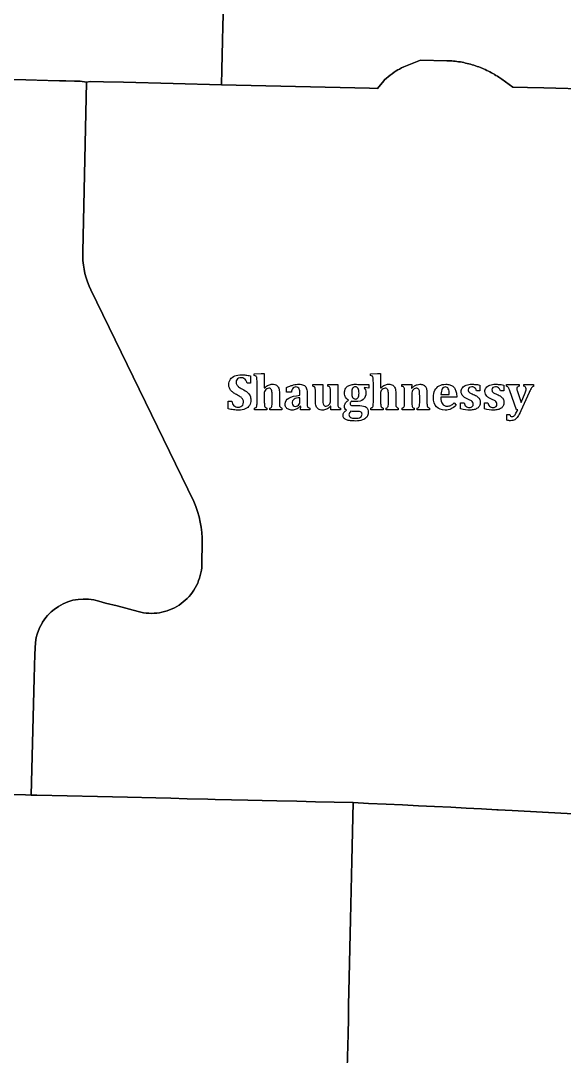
# Model space of a CAD drawing. Extents: x 0 to 800, y 146 to 730.
# Drawn here: x 362.1 to 442.8, y 302.6 to 456.5 of the extents above; entities that cross this region are included whole.
import ezdxf

# ---------------------------------------------------------------- set-up
doc = ezdxf.new("R2010")
doc.units = 0
doc.layers.get('0').update_dxf_attribs({"linetype": 'CONTINUOUS'})

msp = doc.modelspace()

# ---------------------------------------------------------------- linework, layer by layer
at = {"color": 1}
for points in [[(392.278125, 462.15), (392.11875, 455.7), (392.065625, 453.546875), (392.0125, 451.396875), (391.959375, 449.25), (391.91875, 447.009375), (384.69375, 447.1875), (377.359375, 447.365625), (374.371875, 447.4375), (372.371875, 447.484375), (371.859375, 447.378125), (370.9, 447.521875), (370.0375, 447.540625), (368.75625, 447.571875), (367.64375, 447.578125), (362.81875, 447.71875), (355.59375, 447.896875)], [(446.984375, 446.340625), (439.8, 446.51875), (437.365625, 446.578125), (435.171875, 446.634375), (433.528125, 447.821875), (433.103125, 448.115625), (432.884375, 448.25625), (432.66875, 448.39375), (432.446875, 448.525), (432.4, 448.553125), (432.221875, 448.65625), (431.996875, 448.78125), (431.76875, 448.903125), (431.540625, 449.021875), (431.309375, 449.134375), (431.075, 449.24375), (430.8375, 449.35), (430.3625, 449.55), (430.121875, 449.640625), (429.878125, 449.73125), (429.634375, 449.815625), (429.390625, 449.89375), (429.14375, 449.971875), (428.89375, 450.04375), (428.646875, 450.109375), (428.396875, 450.171875), (428.14375, 450.23125), (427.890625, 450.284375), (427.6375, 450.334375), (427.384375, 450.38125), (427.13125, 450.421875), (426.875, 450.45625), (426.61875, 450.4875), (426.3625, 450.515625), (426.10625, 450.540625), (425.846875, 450.55625), (425.590625, 450.571875), (425.365625, 450.578125), (421.48125, 450.675), (419.471875, 449.875), (419.21875, 449.76875), (418.96875, 449.659375), (418.640625, 449.5), (418.31875, 449.328125), (418.078125, 449.19375), (417.84375, 449.05), (417.5375, 448.853125), (417.240625, 448.64375), (416.946875, 448.425), (416.6625, 448.19375), (416.3875, 447.95625), (416.11875, 447.70625), (415.990625, 447.578125), (415.075, 446.446875), (413.865625, 446.478125), (411.7, 446.528125), (391.91875, 447.009375), (391.959375, 449.25), (392.0125, 451.396875), (392.065625, 453.546875), (392.11875, 455.7), (392.278125, 462.15)], [(363.609375, 341.44375), (364.075, 358.815625), (364.16875, 362.4125), (364.259375, 364.125), (364.375, 364.85), (364.5125, 365.3875), (364.875, 366.325), (365.2375, 367.0125), (365.296875, 367.140625), (365.7875, 367.821875), (366.05625, 368.146875), (366.446875, 368.534375), (366.609375, 368.6875), (367.0375, 369.05), (367.671875, 369.49375), (368.35625, 369.865625), (369.075, 370.165625), (369.81875, 370.390625), (370.584375, 370.53125), (371.3625, 370.584375), (372.140625, 370.5625), (372.528125, 370.5125), (372.9125, 370.459375), (373.665625, 370.26875), (374.6625, 369.975), (376.3875, 369.571875), (379.534375, 368.7125), (379.915625, 368.61875), (380.303125, 368.54375), (380.696875, 368.49375), (381.090625, 368.465625), (381.484375, 368.45625), (381.878125, 368.465625), (382.271875, 368.5), (382.6625, 368.55), (383.053125, 368.61875), (383.434375, 368.7125), (383.8125, 368.83125), (384.184375, 368.959375), (384.55, 369.115625), (384.903125, 369.284375), (385.25, 369.475), (385.5875, 369.68125), (385.909375, 369.909375), (386.221875, 370.146875), (386.521875, 370.409375), (386.80625, 370.678125), (387.078125, 370.96875), (387.334375, 371.26875), (387.571875, 371.584375), (387.79375, 371.9125), (387.996875, 372.25), (388.184375, 372.6), (388.35625, 372.953125), (388.503125, 373.321875), (388.63125, 373.696875), (388.740625, 374.075), (388.834375, 374.459375), (388.903125, 374.85), (388.953125, 375.24375), (388.984375, 375.634375), (388.9875, 376.03125), (389.040625, 378.859375), (389.034375, 379.65625), (388.984375, 380.45), (388.8875, 381.240625), (388.746875, 382.025), (388.56875, 382.8), (388.34375, 383.565625), (388.078125, 384.3125), (387.771875, 385.053125), (372.48125, 416.503125), (372.2125, 417.090625), (371.978125, 417.7), (371.778125, 418.315625), (371.6125, 418.940625), (371.478125, 419.578125), (371.384375, 420.215625), (371.31875, 420.8625), (371.29375, 421.509375), (371.303125, 422.159375), (371.859375, 447.378125), (372.371875, 447.484375), (374.371875, 447.4375), (377.359375, 447.365625), (384.69375, 447.1875), (391.91875, 447.009375), (411.7, 446.528125), (413.865625, 446.478125), (415.075, 446.446875), (415.990625, 447.578125), (416.11875, 447.70625), (416.3875, 447.95625), (416.6625, 448.19375), (416.946875, 448.425), (417.240625, 448.64375), (417.5375, 448.853125), (417.84375, 449.05), (418.078125, 449.19375), (418.31875, 449.328125), (418.640625, 449.5), (418.96875, 449.659375), (419.21875, 449.76875), (419.471875, 449.875), (421.48125, 450.675), (425.365625, 450.578125), (425.590625, 450.571875), (425.846875, 450.55625), (426.10625, 450.540625), (426.3625, 450.515625), (426.61875, 450.4875), (426.875, 450.45625), (427.13125, 450.421875), (427.384375, 450.38125), (427.6375, 450.334375), (427.890625, 450.284375), (428.14375, 450.23125), (428.396875, 450.171875), (428.646875, 450.109375), (428.89375, 450.04375), (429.14375, 449.971875), (429.390625, 449.89375), (429.634375, 449.815625), (429.878125, 449.73125), (430.121875, 449.640625), (430.3625, 449.55), (430.8375, 449.35), (431.075, 449.24375), (431.309375, 449.134375), (431.540625, 449.021875), (431.76875, 448.903125), (431.996875, 448.78125), (432.221875, 448.65625), (432.4, 448.553125), (432.446875, 448.525), (432.66875, 448.39375), (432.884375, 448.25625), (433.103125, 448.115625), (433.528125, 447.821875), (435.171875, 446.634375), (437.365625, 446.578125), (439.8, 446.51875), (446.984375, 446.340625)], [(355.59375, 447.896875), (362.81875, 447.71875), (367.834375, 447.59375), (368.75625, 447.571875), (370.0375, 447.540625), (370.9, 447.521875), (371.859375, 447.378125), (371.303125, 422.159375), (371.29375, 421.509375), (371.31875, 420.8625), (371.384375, 420.215625), (371.478125, 419.578125), (371.6125, 418.940625), (371.778125, 418.315625), (371.978125, 417.7), (372.2125, 417.090625), (372.48125, 416.503125), (387.771875, 385.053125), (388.078125, 384.3125), (388.34375, 383.565625), (388.56875, 382.8), (388.746875, 382.025), (388.8875, 381.240625), (388.984375, 380.45), (389.034375, 379.65625), (389.040625, 378.859375), (388.9875, 376.03125), (388.984375, 375.634375), (388.953125, 375.24375), (388.903125, 374.85), (388.834375, 374.459375), (388.740625, 374.075), (388.63125, 373.696875), (388.503125, 373.321875), (388.35625, 372.953125), (388.184375, 372.6), (387.996875, 372.25), (387.79375, 371.9125), (387.571875, 371.584375), (387.334375, 371.26875), (387.078125, 370.96875), (386.80625, 370.678125), (386.521875, 370.409375), (386.221875, 370.146875), (385.909375, 369.909375), (385.5875, 369.68125), (385.25, 369.475), (384.903125, 369.284375), (384.55, 369.115625), (384.184375, 368.959375), (383.8125, 368.83125), (383.434375, 368.7125), (383.053125, 368.61875), (382.6625, 368.55), (382.271875, 368.5), (381.878125, 368.465625), (381.484375, 368.45625), (381.090625, 368.465625), (380.696875, 368.49375), (380.303125, 368.54375), (379.915625, 368.61875), (379.534375, 368.7125), (376.3875, 369.571875), (374.6625, 369.975), (373.665625, 370.26875), (372.9125, 370.459375), (372.528125, 370.5125), (372.140625, 370.5625), (371.3625, 370.584375), (370.584375, 370.53125), (369.81875, 370.390625), (369.075, 370.165625), (368.35625, 369.865625), (367.671875, 369.49375), (367.0375, 369.05), (366.609375, 368.6875), (366.446875, 368.534375), (366.05625, 368.146875), (365.7875, 367.821875), (365.296875, 367.140625), (365.2375, 367.0125), (364.875, 366.325), (364.5125, 365.3875), (364.375, 364.85), (364.259375, 364.125), (364.16875, 362.4125), (364.075, 358.815625), (363.609375, 341.44375), (362.759375, 341.48125), (360.615625, 341.53125)], [(360.615625, 341.53125), (362.759375, 341.48125), (363.609375, 341.44375), (364.440625, 341.440625), (373.46875, 341.23125), (377.928125, 341.125), (382.140625, 341.028125), (384.3875, 340.971875), (386.790625, 340.915625), (389.846875, 340.84375), (390.9625, 340.815625), (395.8125, 340.703125), (397.959375, 340.653125), (400.109375, 340.603125), (403.090625, 340.53125), (405.85, 340.465625), (408.6375, 340.4), (411.46875, 340.33125), (411.26875, 331.665625), (411.075, 322.978125), (410.978125, 318.721875), (410.875, 314.29375), (410.7875, 310.25), (410.740625, 308.23125), (410.690625, 305.94375), (410.3375, 292.465625)], [(444.15625, 338.690625), (439.56875, 338.93125), (435.096875, 339.165625), (432.990625, 339.275), (432.803125, 339.284375), (430.5125, 339.40625), (428.25, 339.525), (425.98125, 339.64375), (423.553125, 339.759375), (421.15625, 339.871875), (418.76875, 339.984375), (416.34375, 340.1), (413.759375, 340.221875), (411.46875, 340.33125), (408.6375, 340.4), (405.85, 340.465625), (403.090625, 340.53125), (400.109375, 340.603125), (397.959375, 340.653125), (395.8125, 340.703125), (390.9625, 340.815625), (389.846875, 340.84375), (386.790625, 340.915625), (384.3875, 340.971875), (382.140625, 341.028125), (377.928125, 341.125), (373.46875, 341.23125), (364.440625, 341.440625), (363.609375, 341.44375)], [(410.3375, 292.465625), (410.690625, 305.94375), (410.740625, 308.23125), (410.7875, 310.25), (410.875, 314.29375), (410.978125, 318.721875), (411.075, 322.978125), (411.26875, 331.665625), (411.46875, 340.33125), (413.759375, 340.221875), (416.34375, 340.1), (418.76875, 339.984375), (421.15625, 339.871875), (423.553125, 339.759375), (425.98125, 339.64375), (428.25, 339.525), (430.5125, 339.40625), (432.803125, 339.284375), (432.990625, 339.275), (435.096875, 339.165625), (439.56875, 338.93125), (444.15625, 338.690625)]]:
    msp.add_lwpolyline(points, dxfattribs=at)
at = {"color": 7}
for points in [[(396.208232, 403.733576), (396.208232, 402.646072), (395.69448, 402.646072)], [(396.751616, 403.786096), (396.751616, 404.0336), (397.79036, 404.08608), (398.259112, 404.08608), (398.259112, 401.944832), (398.27448, 401.941088)], [(414.031616, 403.786096), (414.031616, 404.0336), (415.07036, 404.08608), (415.539112, 404.08608), (415.539112, 401.944832), (415.55448, 401.941088)], [(397.175352, 399.799824), (397.175352, 402.724824)], [(402.283272, 401.341064), (401.57452, 401.341064), (401.57452, 402.023568)], [(405.47444, 402.188544), (405.47448, 402.436088)], [(405.47448, 402.436088), (406.933232, 402.436088), (406.933232, 400.35484)], [(407.716936, 402.188568), (407.716936, 402.436064), (409.179432, 402.436064), (409.179432, 399.811064)], [(412.419392, 402.436152), (413.773144, 402.436152), (413.773232, 401.933592)], [(413.773232, 401.933592), (413.131984, 402.004872), (413.116944, 401.963592)], [(414.455352, 399.799824), (414.455352, 402.724824)], [(418.678288, 402.181056), (418.678288, 402.436056), (419.705792, 402.466056), (420.178288, 402.466056), (420.122048, 401.926056), (420.167008, 401.914776)], [(430.295792, 402.376104), (430.295792, 401.502352), (429.800792, 401.502352)], [(433.820792, 402.376104), (433.820792, 401.502352), (433.325792, 401.502352)], [(434.240736, 402.188608), (434.240736, 402.436104), (436.111984, 402.436104), (436.111984, 402.188608)], [(436.809504, 402.188608), (436.809504, 402.436104), (438.268256, 402.436104), (438.268256, 402.184856)], [(398.259456, 401.254816), (398.259456, 399.799816)], [(399.418232, 399.796072), (399.418232, 400.774824)], [(400.501984, 401.168592), (400.501984, 399.79984)], [(403.535744, 400.85356), (403.535744, 401.209808)], [(403.53948, 399.863592), (403.53948, 400.486088)], [(404.61952, 401.2398), (404.61952, 399.777296)], [(405.849456, 399.979832), (405.849456, 401.352328)], [(408.09196, 399.904816), (408.09196, 401.352312)], [(411.241984, 401.232336), (411.241984, 401.232336)], [(415.539456, 401.254816), (415.539456, 399.799816)], [(416.698232, 399.796072), (416.698232, 400.774824)], [(417.781984, 401.168592), (417.781984, 399.79984)], [(419.094488, 399.796056), (419.094488, 401.337304)], [(420.178232, 401.24356), (420.178232, 399.799808)], [(421.34076, 399.796088), (421.34076, 400.797336)], [(422.424536, 401.172256), (422.424536, 399.79976)], [(426.8532, 400.564872), (424.475696, 400.564872)], [(424.49448, 400.96984), (425.743232, 400.96984)], [(435.928232, 398.716104), (435.71448, 398.716104), (434.735736, 401.532352)], [(435.868232, 401.416104), (436.408232, 399.777352), (437.00448, 401.213608)], [(437.604504, 401.269856), (436.381984, 398.547336)], [(392.90448, 398.824856), (392.90448, 399.979856), (393.418232, 399.97984)], [(398.634424, 398.963608), (398.634424, 398.716104), (396.796928, 398.716104), (396.796928, 398.963608)], [(400.880704, 398.963576), (400.880704, 398.716072), (399.06196, 398.716072), (399.06196, 398.963576)], [(403.663232, 399.207336), (403.606992, 399.226056)], [(405.024488, 398.963576), (405.024488, 398.716072), (403.629488, 398.716072), (403.663232, 399.207336)], [(409.591912, 398.967312), (409.591912, 398.716064), (408.571912, 398.682304), (408.11816, 398.682304), (408.15192, 399.222304), (408.10696, 399.233584)], [(411.530688, 399.319888), (412.460688, 399.319888)], [(415.914424, 398.963608), (415.914424, 398.716104), (414.076928, 398.716104), (414.076928, 398.963608)], [(418.160704, 398.963576), (418.160704, 398.716072), (416.34196, 398.716072), (416.34196, 398.963576)], [(420.538208, 398.96356), (420.538208, 398.716056), (418.72696, 398.716056), (418.72696, 398.96356)], [(422.803232, 398.716088), (420.984488, 398.716088), (420.984488, 398.963592)], [(422.803256, 398.963496), (422.803232, 398.716088)], [(426.451952, 399.728624), (426.755728, 399.398592)], [(427.423264, 398.832384), (427.423264, 399.72864), (427.925736, 399.728592)], [(430.948264, 398.832384), (430.948264, 399.72864), (431.450736, 399.728592)], [(411.10704, 398.476048), (411.106984, 398.476088)], [(412.179536, 398.461088), (411.534536, 398.461088)], [(434.311984, 397.148616), (434.311984, 398.00736), (434.731984, 398.00736)]]:
    msp.add_lwpolyline(points, dxfattribs=at)
for points in [[(392.983232, 402.4548), (392.983232, 402.762296), (393.059472, 403.023544), (393.211984, 403.238552)], [(393.211984, 403.238552), (393.36448, 403.453544), (393.585104, 403.616672), (393.873856, 403.727928)], [(393.873856, 403.727928), (394.162608, 403.839168), (394.496976, 403.894792), (394.876984, 403.8948)], [(394.171984, 403.157992), (394.106944, 403.059232), (394.07448, 402.939856), (394.07448, 402.799864)], [(394.438232, 403.381112), (394.325728, 403.331112), (394.236976, 403.256736), (394.171984, 403.157992)], [(394.820728, 403.456072), (394.678232, 403.456072), (394.550728, 403.431112), (394.438232, 403.381112)], [(395.236984, 403.373576), (395.126976, 403.428536), (394.988232, 403.456072), (394.820728, 403.456072)], [(394.876984, 403.8948), (395.09948, 403.894792), (395.311976, 403.88288), (395.51448, 403.8592)], [(395.512608, 403.116696), (395.438848, 403.232944), (395.346976, 403.318568), (395.236984, 403.373576)], [(395.51448, 403.8592), (395.716976, 403.83544), (395.948232, 403.7936), (396.208232, 403.733576)], [(396.98036, 403.718576), (396.93284, 403.743536), (396.856616, 403.766096), (396.751616, 403.786096)], [(397.089112, 403.6192), (397.064152, 403.66048), (397.027832, 403.6936), (396.98036, 403.718576)], [(397.145352, 403.4542), (397.132872, 403.52292), (397.114072, 403.577944), (397.089112, 403.6192)], [(397.169752, 403.1992), (397.165752, 403.30044), (397.157912, 403.38544), (397.145352, 403.4542)], [(397.175352, 402.724824), (397.175352, 402.939816), (397.173752, 403.097944), (397.169752, 403.1992)], [(414.26036, 403.718576), (414.21284, 403.743536), (414.136616, 403.766096), (414.031616, 403.786096)], [(414.369112, 403.6192), (414.344152, 403.66048), (414.307832, 403.6936), (414.26036, 403.718576)], [(414.425352, 403.4542), (414.412872, 403.52292), (414.394072, 403.577944), (414.369112, 403.6192)], [(414.449752, 403.1992), (414.445752, 403.30044), (414.437912, 403.38544), (414.425352, 403.4542)], [(414.455352, 402.724824), (414.455352, 402.939816), (414.453752, 403.097944), (414.449752, 403.1992)], [(393.075104, 401.948552), (393.013824, 402.098544), (392.983232, 402.267296), (392.983232, 402.4548)], [(393.333856, 401.534176), (393.222608, 401.660424), (393.136352, 401.798544), (393.075104, 401.948552)], [(394.07448, 402.799864), (394.07448, 402.654856), (394.10264, 402.529232), (394.158856, 402.422992)], [(394.158856, 402.422992), (394.215096, 402.316736), (394.30948, 402.212984), (394.441984, 402.111736)], [(394.441984, 402.111736), (394.57448, 402.010488), (394.766976, 401.894856), (395.01948, 401.764864)], [(395.01948, 401.764864), (395.326976, 401.604864), (395.568856, 401.447984), (395.745104, 401.29424)], [(395.69448, 402.646072), (395.64696, 402.843568), (395.586352, 403.00044), (395.512608, 403.116696)], [(398.27448, 401.941088), (398.501976, 402.143584), (398.705104, 402.286712), (398.883856, 402.370464)], [(398.621336, 401.819192), (398.517584, 401.760472), (398.431328, 401.68044), (398.362584, 401.579192)], [(398.919456, 401.907312), (398.824456, 401.907312), (398.72508, 401.877952), (398.621336, 401.819192)], [(398.883856, 402.370464), (399.062608, 402.454208), (399.245728, 402.496088), (399.433232, 402.496088)], [(399.161336, 401.851072), (399.100056, 401.888592), (399.019456, 401.907312), (398.919456, 401.907312)], [(399.311336, 401.680448), (399.272536, 401.756688), (399.222584, 401.813568), (399.161336, 401.851072)], [(399.393832, 401.357944), (399.377592, 401.496696), (399.350072, 401.604192), (399.311336, 401.680448)], [(399.433232, 402.496088), (399.708232, 402.496088), (399.920728, 402.445448), (400.070728, 402.344216)], [(400.070728, 402.344216), (400.220728, 402.24296), (400.330104, 402.097336), (400.398856, 401.907336)], [(400.398856, 401.907336), (400.467576, 401.717336), (400.501976, 401.471088), (400.501984, 401.168592)], [(401.57452, 402.023568), (401.80452, 402.126064), (401.995768, 402.204808), (402.148272, 402.259816)], [(402.148272, 402.259816), (402.300768, 402.314776), (402.451392, 402.36044), (402.600144, 402.396688)], [(402.433272, 401.804192), (402.365752, 401.692936), (402.315768, 401.53856), (402.283272, 401.341064)], [(402.660144, 402.031064), (402.576392, 401.991064), (402.500768, 401.91544), (402.433272, 401.804192)], [(402.600144, 402.396688), (402.748896, 402.432928), (402.882024, 402.458528), (402.99952, 402.473568)], [(402.958272, 402.091064), (402.843272, 402.091064), (402.743896, 402.071064), (402.660144, 402.031064)], [(403.25452, 402.014184), (403.172024, 402.065464), (403.073272, 402.091064), (402.958272, 402.091064)], [(402.99952, 402.473568), (403.117024, 402.488528), (403.23452, 402.496048), (403.352024, 402.496048)], [(403.457024, 401.747928), (403.404544, 401.874176), (403.337024, 401.962928), (403.25452, 402.014184)], [(403.352024, 402.496048), (403.65452, 402.496048), (403.896392, 402.456048), (404.077648, 402.376048)], [(403.535744, 401.209808), (403.535736, 401.442304), (403.509504, 401.62168), (403.457024, 401.747928)], [(404.077648, 402.376048), (404.258896, 402.296048), (404.39452, 402.166048), (404.48452, 401.986048)], [(404.48452, 401.986048), (404.57452, 401.806048), (404.61952, 401.557296), (404.61952, 401.2398)], [(405.64132, 402.128544), (405.60004, 402.151024), (405.54444, 402.171024), (405.47444, 402.188544)], [(405.738816, 402.053584), (405.715056, 402.081104), (405.682576, 402.106064), (405.64132, 402.128544)], [(405.795056, 401.961704), (405.781296, 401.995464), (405.762576, 402.026104), (405.738816, 402.053584)], [(405.826976, 401.849208), (405.819776, 401.890488), (405.808816, 401.927928), (405.795056, 401.961704)], [(405.843856, 401.674832), (405.839856, 401.749792), (405.834496, 401.807952), (405.826976, 401.849208)], [(405.849456, 401.352328), (405.849456, 401.492328), (405.847856, 401.599832), (405.843856, 401.674832)], [(407.938184, 402.092944), (407.893144, 402.126704), (407.819432, 402.158544), (407.716936, 402.188568)], [(408.03756, 401.967312), (408.01628, 402.017312), (407.98316, 402.059184), (407.938184, 402.092944)], [(408.08068, 401.759192), (408.07348, 401.847936), (408.05884, 401.917312), (408.03756, 401.967312)], [(408.09196, 401.352312), (408.091952, 401.534816), (408.08796, 401.67044), (408.08068, 401.759192)], [(410.165648, 401.1874), (410.16564, 401.419904), (410.207488, 401.619272), (410.291272, 401.785528)], [(410.291272, 401.785528), (410.375016, 401.951776), (410.490016, 402.0874), (410.636272, 402.1924)], [(410.636272, 402.1924), (410.78252, 402.2974), (410.955016, 402.374272), (411.153768, 402.423032)], [(411.153768, 402.423032), (411.35252, 402.471752), (411.566896, 402.496152), (411.796896, 402.496152)], [(411.375104, 401.894216), (411.286352, 401.750464), (411.241984, 401.52984), (411.241984, 401.232336)], [(411.785736, 402.10984), (411.600728, 402.109832), (411.463856, 402.038), (411.375104, 401.894216)], [(412.192608, 401.86796), (412.103856, 402.029208), (411.968232, 402.109832), (411.785736, 402.10984)], [(411.796896, 402.496152), (411.924392, 402.496152), (412.036896, 402.489752), (412.134392, 402.477432)], [(412.134392, 402.477432), (412.231888, 402.464952), (412.326888, 402.451192), (412.419392, 402.436152)], [(412.325736, 401.16484), (412.325728, 401.472336), (412.281336, 401.706712), (412.192608, 401.86796)], [(413.116944, 401.963592), (413.186944, 401.893592), (413.245064, 401.79796), (413.29132, 401.676712)], [(413.29132, 401.676712), (413.33756, 401.555464), (413.36068, 401.40984), (413.36068, 401.23984)], [(415.55448, 401.941088), (415.781976, 402.143584), (415.985104, 402.286712), (416.163856, 402.370464)], [(415.901336, 401.819192), (415.797584, 401.760472), (415.711328, 401.68044), (415.642584, 401.579192)], [(416.199456, 401.907312), (416.104456, 401.907312), (416.00508, 401.877952), (415.901336, 401.819192)], [(416.163856, 402.370464), (416.342608, 402.454208), (416.525728, 402.496088), (416.713232, 402.496088)], [(416.441336, 401.851072), (416.380056, 401.888592), (416.299456, 401.907312), (416.199456, 401.907312)], [(416.591336, 401.680448), (416.552536, 401.756688), (416.502576, 401.813568), (416.441336, 401.851072)], [(416.673832, 401.357944), (416.657592, 401.496696), (416.630072, 401.604192), (416.591336, 401.680448)], [(416.713232, 402.496088), (416.988232, 402.496088), (417.200728, 402.445448), (417.350728, 402.344216)], [(417.350728, 402.344216), (417.500728, 402.24296), (417.610104, 402.097336), (417.678856, 401.907336)], [(417.678856, 401.907336), (417.747576, 401.717336), (417.781976, 401.471088), (417.781984, 401.168592)], [(418.931416, 402.092936), (418.882696, 402.126696), (418.798288, 402.156056), (418.678288, 402.181056)], [(419.040168, 401.96168), (419.016408, 402.01544), (418.980168, 402.059176), (418.931416, 402.092936)], [(419.085128, 401.747928), (419.078728, 401.83668), (419.063848, 401.907928), (419.040168, 401.96168)], [(419.094488, 401.337304), (419.094488, 401.522304), (419.091288, 401.659176), (419.085128, 401.747928)], [(420.167008, 401.914776), (420.322008, 402.052272), (420.458256, 402.1604), (420.57576, 402.239152)], [(420.541984, 401.819184), (420.43948, 401.760464), (420.353232, 401.679176), (420.283232, 401.575432)], [(420.838232, 401.907304), (420.743232, 401.907304), (420.64448, 401.877944), (420.541984, 401.819184)], [(420.57576, 402.239152), (420.693256, 402.317872), (420.816384, 402.3804), (420.945136, 402.426648)], [(421.010736, 401.884824), (420.965696, 401.899784), (420.908232, 401.907304), (420.838232, 401.907304)], [(420.945136, 402.426648), (421.07388, 402.472888), (421.209504, 402.496008), (421.352008, 402.496008)], [(421.130736, 401.815464), (421.095696, 401.846744), (421.055696, 401.869864), (421.010736, 401.884824)], [(421.22636, 401.695464), (421.19764, 401.744184), (421.16572, 401.784208), (421.130736, 401.815464)], [(421.29388, 401.513592), (421.27764, 401.586072), (421.25516, 401.646712), (421.22636, 401.695464)], [(421.352008, 402.496008), (421.557008, 402.496008), (421.727008, 402.466648), (421.862008, 402.407888)], [(421.862008, 402.407888), (421.997008, 402.349168), (422.106376, 402.263504), (422.190136, 402.151008)], [(422.190136, 402.151008), (422.27388, 402.038504), (422.33388, 401.901008), (422.370136, 401.738512)], [(422.370136, 401.738512), (422.406376, 401.576008), (422.424536, 401.387256), (422.424536, 401.172256)], [(423.607608, 401.601712), (423.758856, 401.895464), (423.973232, 402.11796), (424.250728, 402.269216)], [(424.250728, 402.269216), (424.528232, 402.420464), (424.850728, 402.496088), (425.218232, 402.496088)], [(424.698856, 401.813592), (424.585104, 401.618584), (424.516984, 401.337336), (424.49448, 400.96984)], [(425.158232, 402.106088), (424.965728, 402.106088), (424.812608, 402.008584), (424.698856, 401.813592)], [(425.593232, 401.82484), (425.503232, 402.012336), (425.358232, 402.106088), (425.158232, 402.106088)], [(425.218232, 402.496088), (425.445728, 402.496088), (425.645104, 402.469848), (425.81636, 402.417368)], [(425.743232, 400.96984), (425.733232, 401.352336), (425.683232, 401.637336), (425.593232, 401.82484)], [(425.81636, 402.417368), (425.9876, 402.364888), (426.13448, 402.291744), (426.256984, 402.198)], [(426.256984, 402.198), (426.37948, 402.10424), (426.480728, 401.99112), (426.560728, 401.858624)], [(426.560728, 401.858624), (426.655728, 401.70112), (426.726976, 401.52112), (426.77448, 401.318624)], [(427.50204, 401.401088), (427.50204, 401.626088), (427.567, 401.821088), (427.69704, 401.986088)], [(427.69704, 401.986088), (427.82704, 402.151088), (428.012664, 402.277336), (428.253912, 402.36484)], [(428.253912, 402.36484), (428.49516, 402.452336), (428.770784, 402.496088), (429.080792, 402.496088)], [(428.694536, 401.993624), (428.59704, 401.918584), (428.548288, 401.813616), (428.548288, 401.678624)], [(428.548288, 401.678624), (428.548288, 401.583616), (428.565808, 401.502368), (428.600768, 401.434872)], [(429.088288, 402.10612), (428.923288, 402.10612), (428.79204, 402.0686), (428.694536, 401.993624)], [(429.080792, 402.496088), (429.263288, 402.496088), (429.44204, 402.488888), (429.61704, 402.473608)], [(429.384536, 402.05548), (429.30204, 402.08924), (429.203288, 402.10612), (429.088288, 402.10612)], [(429.611416, 401.873608), (429.542696, 401.961104), (429.46704, 402.021728), (429.384536, 402.05548)], [(429.800792, 401.502352), (429.743272, 401.662352), (429.68016, 401.786104), (429.611416, 401.873608)], [(429.61704, 402.473608), (429.79204, 402.458568), (430.018288, 402.426088), (430.295792, 402.376104)], [(431.02704, 401.401088), (431.02704, 401.626088), (431.092, 401.821088), (431.22204, 401.986088)], [(431.22204, 401.986088), (431.35204, 402.151088), (431.537664, 402.277336), (431.778912, 402.36484)], [(431.778912, 402.36484), (432.02016, 402.452336), (432.295784, 402.496088), (432.605792, 402.496088)], [(432.219536, 401.993624), (432.12204, 401.918584), (432.073288, 401.813616), (432.073288, 401.678624)], [(432.073288, 401.678624), (432.073288, 401.583616), (432.090808, 401.502368), (432.125768, 401.434872)], [(432.613288, 402.10612), (432.448288, 402.10612), (432.31704, 402.0686), (432.219536, 401.993624)], [(432.605792, 402.496088), (432.788288, 402.496088), (432.96704, 402.488888), (433.14204, 402.473608)], [(432.909536, 402.05548), (432.82704, 402.08924), (432.728288, 402.10612), (432.613288, 402.10612)], [(433.136416, 401.873608), (433.067696, 401.961104), (432.99204, 402.021728), (432.909536, 402.05548)], [(433.325792, 401.502352), (433.268272, 401.662352), (433.20516, 401.786104), (433.136416, 401.873608)], [(433.14204, 402.473608), (433.31704, 402.458568), (433.543288, 402.426088), (433.820792, 402.376104)], [(434.430112, 402.107984), (434.378832, 402.146704), (434.315736, 402.173584), (434.240736, 402.188608)], [(434.568856, 401.939232), (434.527576, 402.012992), (434.48136, 402.069224), (434.430112, 402.107984)], [(434.735736, 401.532352), (434.665736, 401.729848), (434.610104, 401.86548), (434.568856, 401.939232)], [(435.853232, 402.087352), (435.798192, 402.042312), (435.770728, 401.974848), (435.770736, 401.884856)], [(435.770736, 401.884856), (435.770728, 401.764848), (435.803216, 401.6086), (435.868232, 401.416104)], [(436.111984, 402.188608), (435.99448, 402.166128), (435.908232, 402.132368), (435.853232, 402.087352)], [(437.064504, 402.059232), (437.004504, 402.127952), (436.919504, 402.171104), (436.809504, 402.188608)], [(437.154504, 401.798608), (437.154504, 401.9036), (437.124504, 401.99048), (437.064504, 402.059232)], [(437.116984, 401.53048), (437.141944, 401.621728), (437.154504, 401.711104), (437.154504, 401.798608)], [(437.829504, 401.74048), (437.774544, 401.636728), (437.699504, 401.479856), (437.604504, 401.269856)], [(437.970136, 401.974856), (437.931336, 401.922376), (437.884504, 401.844224), (437.829504, 401.74048)], [(438.09388, 402.102352), (438.05012, 402.069872), (438.00888, 402.027392), (437.970136, 401.974856)], [(438.268256, 402.184856), (438.195776, 402.162376), (438.137632, 402.134856), (438.09388, 402.102352)], [(393.736984, 401.187296), (393.57948, 401.292296), (393.445104, 401.40792), (393.333856, 401.534176)], [(394.265728, 400.883552), (394.070728, 400.981048), (393.89448, 401.082296), (393.736984, 401.187296)], [(394.798232, 400.557296), (394.670728, 400.6598), (394.493232, 400.768544), (394.265728, 400.883552)], [(395.075728, 400.23292), (395.018208, 400.346672), (394.925728, 400.4548), (394.798232, 400.557296)], [(395.161984, 399.8298), (395.161976, 399.9848), (395.133264, 400.119176), (395.075728, 400.23292)], [(395.745104, 401.29424), (395.921352, 401.140488), (396.051352, 400.972984), (396.135104, 400.791736)], [(396.260728, 400.159864), (396.260728, 399.85236), (396.189448, 399.585488), (396.046984, 399.35924)], [(396.135104, 400.791736), (396.218856, 400.610488), (396.260728, 400.399864), (396.260728, 400.159864)], [(398.362584, 401.579192), (398.293864, 401.477936), (398.259456, 401.369816), (398.259456, 401.254816)], [(399.418232, 400.774824), (399.418232, 401.024824), (399.410072, 401.219192), (399.393832, 401.357944)], [(401.349488, 399.586056), (401.349488, 399.953552), (401.530112, 400.242928), (401.891368, 400.454184)], [(401.891368, 400.454184), (402.252616, 400.665432), (402.800736, 400.798552), (403.535744, 400.85356)], [(402.678856, 400.268592), (402.492608, 400.133584), (402.39948, 399.936088), (402.39948, 399.676088)], [(403.53948, 400.486088), (403.151984, 400.476088), (402.865104, 400.403584), (402.678856, 400.268592)], [(406.933232, 400.35484), (406.933232, 400.11484), (406.940432, 399.927336), (406.955712, 399.792336)], [(410.315648, 400.55928), (410.21564, 400.738024), (410.16564, 400.9474), (410.165648, 401.1874)], [(410.758144, 400.126152), (410.563144, 400.236152), (410.41564, 400.380528), (410.315648, 400.55928)], [(410.441272, 399.850528), (410.52252, 399.93428), (410.628144, 400.026152), (410.758144, 400.126152)], [(411.241984, 401.232336), (411.241984, 400.917336), (411.286384, 400.68296), (411.375104, 400.529216)], [(411.375104, 400.529216), (411.463856, 400.375464), (411.603232, 400.298584), (411.793232, 400.298592)], [(411.793232, 400.298592), (411.965728, 400.298584), (412.097608, 400.369872), (412.188856, 400.512336)], [(412.965048, 400.24984), (412.701296, 400.02484), (412.313176, 399.912336), (411.80068, 399.912336)], [(412.188856, 400.512336), (412.280104, 400.65484), (412.325728, 400.872336), (412.325736, 401.16484)], [(413.36068, 401.23984), (413.360672, 400.80484), (413.2288, 400.47484), (412.965048, 400.24984)], [(415.642584, 401.579192), (415.573864, 401.477936), (415.539456, 401.369816), (415.539456, 401.254816)], [(416.698232, 400.774824), (416.698232, 401.024824), (416.690072, 401.219192), (416.673832, 401.357944)], [(420.283232, 401.575432), (420.213232, 401.47168), (420.178232, 401.361056), (420.178232, 401.24356)], [(421.32948, 401.234216), (421.32228, 401.34796), (421.31012, 401.441088), (421.29388, 401.513592)], [(421.34076, 400.797336), (421.340752, 400.97484), (421.33676, 401.120464), (421.32948, 401.234216)], [(423.380728, 400.553592), (423.380728, 400.958584), (423.456328, 401.30796), (423.607608, 401.601712)], [(423.82136, 399.134216), (423.527608, 399.45296), (423.380728, 399.926088), (423.380728, 400.553592)], [(424.475696, 400.564872), (424.478096, 400.112368), (424.558824, 399.779248), (424.717576, 399.565496)], [(426.77448, 401.318624), (426.82448, 401.11112), (426.85072, 400.859872), (426.8532, 400.564872)], [(427.58076, 401.026088), (427.52828, 401.138584), (427.50204, 401.263584), (427.50204, 401.401088)], [(427.794504, 400.720464), (427.704504, 400.811712), (427.633256, 400.913584), (427.58076, 401.026088)], [(428.111384, 400.47484), (427.990128, 400.54732), (427.884504, 400.629216), (427.794504, 400.720464)], [(428.499504, 400.276088), (428.362008, 400.336088), (428.232632, 400.402336), (428.111384, 400.47484)], [(429.01888, 400.015464), (428.917632, 400.081704), (428.744504, 400.168584), (428.499504, 400.276088)], [(428.600768, 401.434872), (428.635728, 401.367352), (428.698264, 401.301744), (428.788264, 401.237992)], [(428.788264, 401.237992), (428.878264, 401.174232), (429.052016, 401.088616), (429.309512, 400.98112)], [(429.309512, 400.98112), (429.544512, 400.883616), (429.73576, 400.781744), (429.883264, 400.675496)], [(429.883264, 400.675496), (430.03076, 400.569248), (430.143264, 400.446744), (430.220768, 400.307992)], [(430.220768, 400.307992), (430.298288, 400.169248), (430.337016, 400.007368), (430.337016, 399.822368)], [(431.10576, 401.026088), (431.05328, 401.138584), (431.02704, 401.263584), (431.02704, 401.401088)], [(431.319504, 400.720464), (431.229504, 400.811712), (431.158256, 400.913584), (431.10576, 401.026088)], [(431.636384, 400.47484), (431.515128, 400.54732), (431.409504, 400.629216), (431.319504, 400.720464)], [(432.024504, 400.276088), (431.887008, 400.336088), (431.757632, 400.402336), (431.636384, 400.47484)], [(432.54388, 400.015464), (432.442632, 400.081704), (432.269504, 400.168584), (432.024504, 400.276088)], [(432.125768, 401.434872), (432.160728, 401.367352), (432.223264, 401.301744), (432.313264, 401.237992)], [(432.313264, 401.237992), (432.403264, 401.174232), (432.577016, 401.088616), (432.834512, 400.98112)], [(432.834512, 400.98112), (433.069512, 400.883616), (433.26076, 400.781744), (433.408264, 400.675496)], [(433.408264, 400.675496), (433.55576, 400.569248), (433.668264, 400.446744), (433.745768, 400.307992)], [(433.745768, 400.307992), (433.823288, 400.169248), (433.862016, 400.007368), (433.862016, 399.822368)], [(437.00448, 401.213608), (437.05448, 401.3336), (437.091984, 401.439224), (437.116984, 401.53048)], [(393.682608, 398.699232), (393.406352, 398.727952), (393.146984, 398.769872), (392.90448, 398.824856)], [(393.418232, 399.97984), (393.480712, 399.682336), (393.585104, 399.460464), (393.73136, 399.314216)], [(394.47948, 398.656112), (394.22448, 398.656112), (393.958856, 398.670512), (393.682608, 398.699232)], [(393.73136, 399.314216), (393.877608, 399.16796), (394.091984, 399.09484), (394.37448, 399.09484)], [(394.37448, 399.09484), (394.521976, 399.09484), (394.65448, 399.1198), (394.771984, 399.1698)], [(395.42448, 398.837984), (395.151976, 398.716736), (394.836976, 398.656112), (394.47948, 398.656112)], [(394.771984, 399.1698), (394.88948, 399.2198), (394.983856, 399.300424), (395.055104, 399.411672)], [(395.055104, 399.411672), (395.126384, 399.52292), (395.161976, 399.662296), (395.161984, 399.8298)], [(396.046984, 399.35924), (395.90448, 399.132984), (395.696976, 398.95924), (395.42448, 398.837984)], [(396.796928, 398.963608), (396.871888, 398.981128), (396.930672, 399.001688), (396.973176, 399.025448)], [(396.973176, 399.025448), (397.015656, 399.049208), (397.048776, 399.076728), (397.072552, 399.107944)], [(397.072552, 399.107944), (397.096312, 399.139224), (397.116952, 399.179224), (397.134392, 399.227944)], [(397.134392, 399.227944), (397.151912, 399.276664), (397.163112, 399.3442), (397.168152, 399.430448)], [(397.168152, 399.430448), (397.172952, 399.516696), (397.175352, 399.639824), (397.175352, 399.799824)], [(398.259456, 399.799816), (398.259456, 399.659816), (398.261056, 399.551688), (398.265056, 399.47544)], [(398.265056, 399.47544), (398.269056, 399.3992), (398.274416, 399.34044), (398.281936, 399.299192)], [(398.281936, 399.299192), (398.289136, 399.257912), (398.300016, 399.221032), (398.313776, 399.188568)], [(398.313776, 399.188568), (398.327536, 399.156088), (398.345616, 399.126088), (398.368176, 399.098568)], [(398.368176, 399.098568), (398.390656, 399.071048), (398.423216, 399.046088), (398.465672, 399.023608)], [(398.465672, 399.023608), (398.508152, 399.001128), (398.564424, 398.981128), (398.634424, 398.963608)], [(399.06196, 398.963576), (399.179456, 398.991096), (399.26008, 399.031096), (399.303832, 399.083576)], [(399.303832, 399.083576), (399.347592, 399.136056), (399.377592, 399.208576), (399.393832, 399.301072)], [(399.393832, 399.301072), (399.410072, 399.393576), (399.418232, 399.558576), (399.418232, 399.796072)], [(400.501984, 399.79984), (400.501976, 399.68984), (400.503584, 399.586712), (400.507584, 399.490464)], [(400.507584, 399.490464), (400.511584, 399.394216), (400.520704, 399.317336), (400.535744, 399.25984)], [(400.535744, 399.25984), (400.550704, 399.20232), (400.571344, 399.155464), (400.597584, 399.119216)], [(400.597584, 399.119216), (400.623824, 399.082976), (400.660704, 399.052336), (400.708208, 399.027336)], [(400.708208, 399.027336), (400.755728, 399.002376), (400.8132, 398.981096), (400.880704, 398.963576)], [(401.471368, 399.102304), (401.390112, 399.242304), (401.349488, 399.40356), (401.349488, 399.586056)], [(401.831368, 398.774184), (401.672616, 398.852904), (401.552616, 398.962304), (401.471368, 399.102304)], [(402.391992, 398.656056), (402.176992, 398.656056), (401.990112, 398.695416), (401.831368, 398.774184)], [(403.008864, 398.791056), (402.815112, 398.701056), (402.609488, 398.656056), (402.391992, 398.656056)], [(402.39948, 399.676088), (402.39948, 399.521088), (402.44196, 399.40296), (402.526984, 399.321712)], [(402.526984, 399.321712), (402.611984, 399.240464), (402.72948, 399.19984), (402.87948, 399.19984)], [(402.87948, 399.19984), (402.99448, 399.19984), (403.103232, 399.23048), (403.205736, 399.291712)], [(403.606992, 399.226056), (403.401984, 399.026056), (403.202616, 398.881056), (403.008864, 398.791056)], [(403.205736, 399.291712), (403.308232, 399.352992), (403.38948, 399.43484), (403.44948, 399.537336)], [(403.44948, 399.537336), (403.50948, 399.63984), (403.53948, 399.748584), (403.53948, 399.863592)], [(404.61952, 399.777296), (404.61952, 399.612296), (404.62352, 399.4848), (404.6308, 399.3948)], [(404.6308, 399.3948), (404.638, 399.3048), (404.65016, 399.23792), (404.6664, 399.194176)], [(404.6664, 399.194176), (404.68264, 399.150416), (404.70328, 399.115456), (404.72824, 399.089176)], [(404.72824, 399.089176), (404.7532, 399.062936), (404.78384, 399.041656), (404.820112, 399.025416)], [(404.820112, 399.025416), (404.856352, 399.009176), (404.924488, 398.988536), (405.024488, 398.963576)], [(405.954456, 399.239208), (405.884456, 399.430456), (405.849456, 399.677328), (405.849456, 399.979832)], [(406.297584, 398.804208), (406.138832, 398.902952), (406.024456, 399.047952), (405.954456, 399.239208)], [(406.933208, 398.65608), (406.668208, 398.65608), (406.456328, 398.70544), (406.297584, 398.804208)], [(407.484456, 398.783584), (407.301952, 398.698584), (407.118208, 398.65608), (406.933208, 398.65608)], [(406.955712, 399.792336), (406.970672, 399.657336), (406.999472, 399.550464), (407.04196, 399.471712)], [(407.04196, 399.471712), (407.08444, 399.392992), (407.136328, 399.335464), (407.197584, 399.299216)], [(407.197584, 399.299216), (407.258864, 399.262976), (407.336952, 399.244816), (407.43196, 399.244816)], [(407.43196, 399.244816), (407.524456, 399.244816), (407.621952, 399.273536), (407.724456, 399.331064)], [(408.10696, 399.233584), (407.874456, 399.018584), (407.666952, 398.868584), (407.484456, 398.783584)], [(407.724456, 399.331064), (407.826952, 399.388584), (407.913832, 399.469192), (407.98508, 399.572936)], [(407.98508, 399.572936), (408.05636, 399.676688), (408.091952, 399.787312), (408.09196, 399.904816)], [(409.179432, 399.811064), (409.179432, 399.621064), (409.182632, 399.482312), (409.188792, 399.394816)], [(409.188792, 399.394816), (409.195192, 399.307312), (409.209432, 399.237312), (409.231912, 399.184816)], [(409.231912, 399.184816), (409.254392, 399.132336), (409.290632, 399.089192), (409.340664, 399.05544)], [(409.340664, 399.05544), (409.390664, 399.02168), (409.474408, 398.99232), (409.591912, 398.967312)], [(410.094432, 398.314904), (410.184432, 398.434904), (410.31068, 398.5374), (410.473184, 398.6224)], [(410.173152, 399.241152), (410.173152, 399.358656), (410.197552, 399.468656), (410.246272, 399.571152)], [(410.244432, 398.881152), (410.196912, 398.978656), (410.173152, 399.098656), (410.173152, 399.241152)], [(410.473184, 398.6224), (410.368184, 398.69736), (410.291936, 398.783656), (410.244432, 398.881152)], [(410.246272, 399.571152), (410.294992, 399.673648), (410.360016, 399.766776), (410.441272, 399.850528)], [(411.193176, 399.979856), (411.068176, 399.867352), (411.005672, 399.746104), (411.00568, 399.616104)], [(411.00568, 399.616104), (411.005672, 399.541144), (411.02128, 399.483608), (411.05256, 399.443608)], [(411.05256, 399.443608), (411.08384, 399.403608), (411.136936, 399.372968), (411.211936, 399.351728)], [(411.80068, 399.912336), (411.553176, 399.912336), (411.350672, 399.934816), (411.193176, 399.979856)], [(411.211936, 399.351728), (411.286896, 399.330448), (411.393184, 399.319888), (411.530688, 399.319888)], [(412.460688, 399.319888), (412.878184, 399.319888), (413.19068, 399.23864), (413.398184, 399.076136)], [(413.398184, 399.076136), (413.60568, 398.91364), (413.709432, 398.661136), (413.709432, 398.31864)], [(414.076928, 398.963608), (414.151888, 398.981128), (414.210672, 399.001688), (414.253176, 399.025448)], [(414.253176, 399.025448), (414.295656, 399.049208), (414.328776, 399.076728), (414.352552, 399.107944)], [(414.352552, 399.107944), (414.376312, 399.139224), (414.396952, 399.179224), (414.414392, 399.227944)], [(414.414392, 399.227944), (414.431912, 399.276664), (414.443112, 399.3442), (414.448152, 399.430448)], [(414.448152, 399.430448), (414.452952, 399.516696), (414.455352, 399.639824), (414.455352, 399.799824)], [(415.539456, 399.799816), (415.539456, 399.659816), (415.541056, 399.551688), (415.545056, 399.47544)], [(415.545056, 399.47544), (415.549056, 399.3992), (415.554416, 399.34044), (415.561936, 399.299192)], [(415.561936, 399.299192), (415.569136, 399.257912), (415.580016, 399.221032), (415.593776, 399.188568)], [(415.593776, 399.188568), (415.607536, 399.156088), (415.625616, 399.126088), (415.648176, 399.098568)], [(415.648176, 399.098568), (415.670656, 399.071048), (415.703216, 399.046088), (415.745672, 399.023608)], [(415.745672, 399.023608), (415.788152, 399.001128), (415.844424, 398.981128), (415.914424, 398.963608)], [(416.34196, 398.963576), (416.459456, 398.991096), (416.54008, 399.031096), (416.583832, 399.083576)], [(416.583832, 399.083576), (416.627592, 399.136056), (416.657592, 399.208576), (416.673832, 399.301072)], [(416.673832, 399.301072), (416.690072, 399.393576), (416.698232, 399.558576), (416.698232, 399.796072)], [(417.781984, 399.79984), (417.781976, 399.68984), (417.783584, 399.586712), (417.787584, 399.490464)], [(417.787584, 399.490464), (417.791584, 399.394216), (417.800704, 399.317336), (417.815744, 399.25984)], [(417.815744, 399.25984), (417.830704, 399.20232), (417.851344, 399.155464), (417.877584, 399.119216)], [(417.877584, 399.119216), (417.903824, 399.082976), (417.940704, 399.052336), (417.988208, 399.027336)], [(417.988208, 399.027336), (418.035728, 399.002376), (418.0932, 398.981096), (418.160704, 398.963576)], [(418.72696, 398.96356), (418.84696, 398.99604), (418.930088, 399.03852), (418.976336, 399.091056)], [(418.976336, 399.091056), (419.022576, 399.143536), (419.053856, 399.214808), (419.070088, 399.304808)], [(419.070088, 399.304808), (419.086328, 399.394808), (419.094488, 399.55856), (419.094488, 399.796056)], [(420.178232, 399.799808), (420.178232, 399.562304), (420.185432, 399.397304), (420.200712, 399.304808)], [(420.200712, 399.304808), (420.215752, 399.212304), (420.246312, 399.139184), (420.292584, 399.085432)], [(420.292584, 399.085432), (420.338824, 399.031672), (420.420712, 398.991056), (420.538208, 398.96356)], [(420.984488, 398.963592), (421.09948, 398.991112), (421.17948, 399.031672), (421.224488, 399.085464)], [(421.224488, 399.085464), (421.269448, 399.139224), (421.300088, 399.211712), (421.31636, 399.30296)], [(421.31636, 399.30296), (421.3326, 399.394216), (421.34076, 399.558592), (421.34076, 399.796088)], [(422.424536, 399.79976), (422.424528, 399.68976), (422.426136, 399.586632), (422.430136, 399.490384)], [(422.430136, 399.490384), (422.434136, 399.394136), (422.443256, 399.317256), (422.458296, 399.25976)], [(422.458296, 399.25976), (422.473256, 399.20224), (422.493896, 399.155384), (422.520136, 399.119136)], [(422.520136, 399.119136), (422.546376, 399.082896), (422.583256, 399.052256), (422.63076, 399.027256)], [(422.63076, 399.027256), (422.67828, 399.002296), (422.735752, 398.981016), (422.803256, 398.963496)], [(425.135728, 398.656088), (424.553232, 398.656088), (424.115104, 398.815464), (423.82136, 399.134216)], [(424.717576, 399.565496), (424.87632, 399.351744), (425.1182, 399.244872), (425.4432, 399.244872)], [(425.998232, 398.82484), (425.748232, 398.712336), (425.460728, 398.656088), (425.135728, 398.656088)], [(425.4432, 399.244872), (425.6332, 399.244872), (425.804448, 399.280472), (425.956952, 399.351744)], [(425.956952, 399.351744), (426.109448, 399.423024), (426.274448, 399.548624), (426.451952, 399.728624)], [(426.755728, 399.398592), (426.500728, 399.128592), (426.248232, 398.937336), (425.998232, 398.82484)], [(428.799512, 398.656136), (428.387016, 398.656136), (427.928264, 398.714856), (427.423264, 398.832384)], [(427.925736, 399.728592), (427.985736, 399.501088), (428.080736, 399.330464), (428.210736, 399.216712)], [(428.210736, 399.216712), (428.340736, 399.10296), (428.51448, 399.046088), (428.731984, 399.046088)], [(428.731984, 399.046088), (428.91948, 399.046088), (429.06136, 399.088568), (429.157608, 399.173592)], [(429.423888, 398.725496), (429.235136, 398.679256), (429.027016, 398.656136), (428.799512, 398.656136)], [(429.236384, 399.807336), (429.192624, 399.879816), (429.120128, 399.949216), (429.01888, 400.015464)], [(429.157608, 399.173592), (429.253856, 399.258592), (429.301984, 399.382336), (429.301984, 399.54484)], [(429.301984, 399.54484), (429.301984, 399.647336), (429.280144, 399.73484), (429.236384, 399.807336)], [(429.909512, 398.937368), (429.774512, 398.842368), (429.61264, 398.771744), (429.423888, 398.725496)], [(430.224512, 399.299248), (430.149552, 399.152992), (430.044512, 399.032368), (429.909512, 398.937368)], [(430.337016, 399.822368), (430.337016, 399.619872), (430.299496, 399.445496), (430.224512, 399.299248)], [(432.324512, 398.656136), (431.912016, 398.656136), (431.453264, 398.714856), (430.948264, 398.832384)], [(431.450736, 399.728592), (431.510736, 399.501088), (431.605736, 399.330464), (431.735736, 399.216712)], [(431.735736, 399.216712), (431.865736, 399.10296), (432.03948, 399.046088), (432.256984, 399.046088)], [(432.256984, 399.046088), (432.44448, 399.046088), (432.58636, 399.088568), (432.682608, 399.173592)], [(432.948888, 398.725496), (432.760136, 398.679256), (432.552016, 398.656136), (432.324512, 398.656136)], [(432.761384, 399.807336), (432.717624, 399.879816), (432.645128, 399.949216), (432.54388, 400.015464)], [(432.682608, 399.173592), (432.778856, 399.258592), (432.826984, 399.382336), (432.826984, 399.54484)], [(432.826984, 399.54484), (432.826984, 399.647336), (432.805144, 399.73484), (432.761384, 399.807336)], [(433.434512, 398.937368), (433.299512, 398.842368), (433.13764, 398.771744), (432.948888, 398.725496)], [(433.749512, 399.299248), (433.674552, 399.152992), (433.569512, 399.032368), (433.434512, 398.937368)], [(433.862016, 399.822368), (433.862016, 399.619872), (433.824496, 399.445496), (433.749512, 399.299248)], [(435.573856, 398.072976), (435.670104, 398.216728), (435.788232, 398.431104), (435.928232, 398.716104)], [(436.381984, 398.547336), (436.21948, 398.18484), (436.06636, 397.900464), (435.922608, 397.694216)], [(409.959432, 397.921152), (409.959432, 398.063656), (410.004392, 398.194904), (410.094432, 398.314904)], [(410.09256, 397.4824), (410.003808, 397.5974), (409.959432, 397.743656), (409.959432, 397.921152)], [(410.469432, 397.210528), (410.306936, 397.276768), (410.181312, 397.367408), (410.09256, 397.4824)], [(411.058184, 397.073656), (410.828184, 397.098616), (410.631936, 397.144296), (410.469432, 397.210528)], [(410.902608, 398.247336), (410.856368, 398.16484), (410.833248, 398.06984), (410.833248, 397.962336)], [(410.833248, 397.962336), (410.833248, 397.782336), (410.911408, 397.649216), (411.067624, 397.56296)], [(411.106984, 398.476088), (411.016984, 398.406088), (410.948856, 398.32984), (410.902608, 398.247336)], [(411.826936, 397.036136), (411.544432, 397.036136), (411.288184, 397.048616), (411.058184, 397.073656)], [(411.067624, 397.56296), (411.223872, 397.476712), (411.470744, 397.433592), (411.808248, 397.433592)], [(411.534536, 398.461088), (411.35204, 398.461088), (411.209536, 398.465888), (411.10704, 398.476048)], [(411.808248, 397.433592), (412.123248, 397.433592), (412.362624, 397.486072), (412.526376, 397.591088)], [(412.831936, 397.188008), (412.549432, 397.08676), (412.214432, 397.036136), (411.826936, 397.036136)], [(412.550792, 398.401088), (412.463288, 398.441088), (412.339536, 398.461088), (412.179536, 398.461088)], [(412.526376, 397.591088), (412.69012, 397.696088), (412.771992, 397.843592), (412.772, 398.033592)], [(412.72704, 398.251088), (412.69704, 398.311088), (412.638288, 398.361088), (412.550792, 398.401088)], [(412.772, 398.033592), (412.771992, 398.118592), (412.75696, 398.191088), (412.72704, 398.251088)], [(413.48256, 397.62864), (413.331304, 397.436136), (413.114432, 397.289264), (412.831936, 397.188008)], [(413.709432, 398.31864), (413.709432, 398.051136), (413.633832, 397.821136), (413.48256, 397.62864)], [(434.836984, 397.077336), (434.64948, 397.077344), (434.47448, 397.101096), (434.311984, 397.148616)], [(434.731984, 398.00736), (434.764464, 397.889864), (434.805104, 397.80924), (434.853856, 397.765488)], [(435.457608, 397.231088), (435.29136, 397.128592), (435.08448, 397.077344), (434.836984, 397.077336)], [(434.853856, 397.765488), (434.902576, 397.721728), (434.970736, 397.699888), (435.058232, 397.699888)], [(435.058232, 397.699888), (435.153232, 397.699888), (435.238856, 397.726128), (435.315112, 397.778608)], [(435.315112, 397.778608), (435.391352, 397.831088), (435.477608, 397.929232), (435.573856, 398.072976)], [(435.922608, 397.694216), (435.778856, 397.487968), (435.623856, 397.333592), (435.457608, 397.231088)]]:
    msp.add_open_spline(points, degree=3, dxfattribs=at)

doc.saveas('drawing.dxf')
